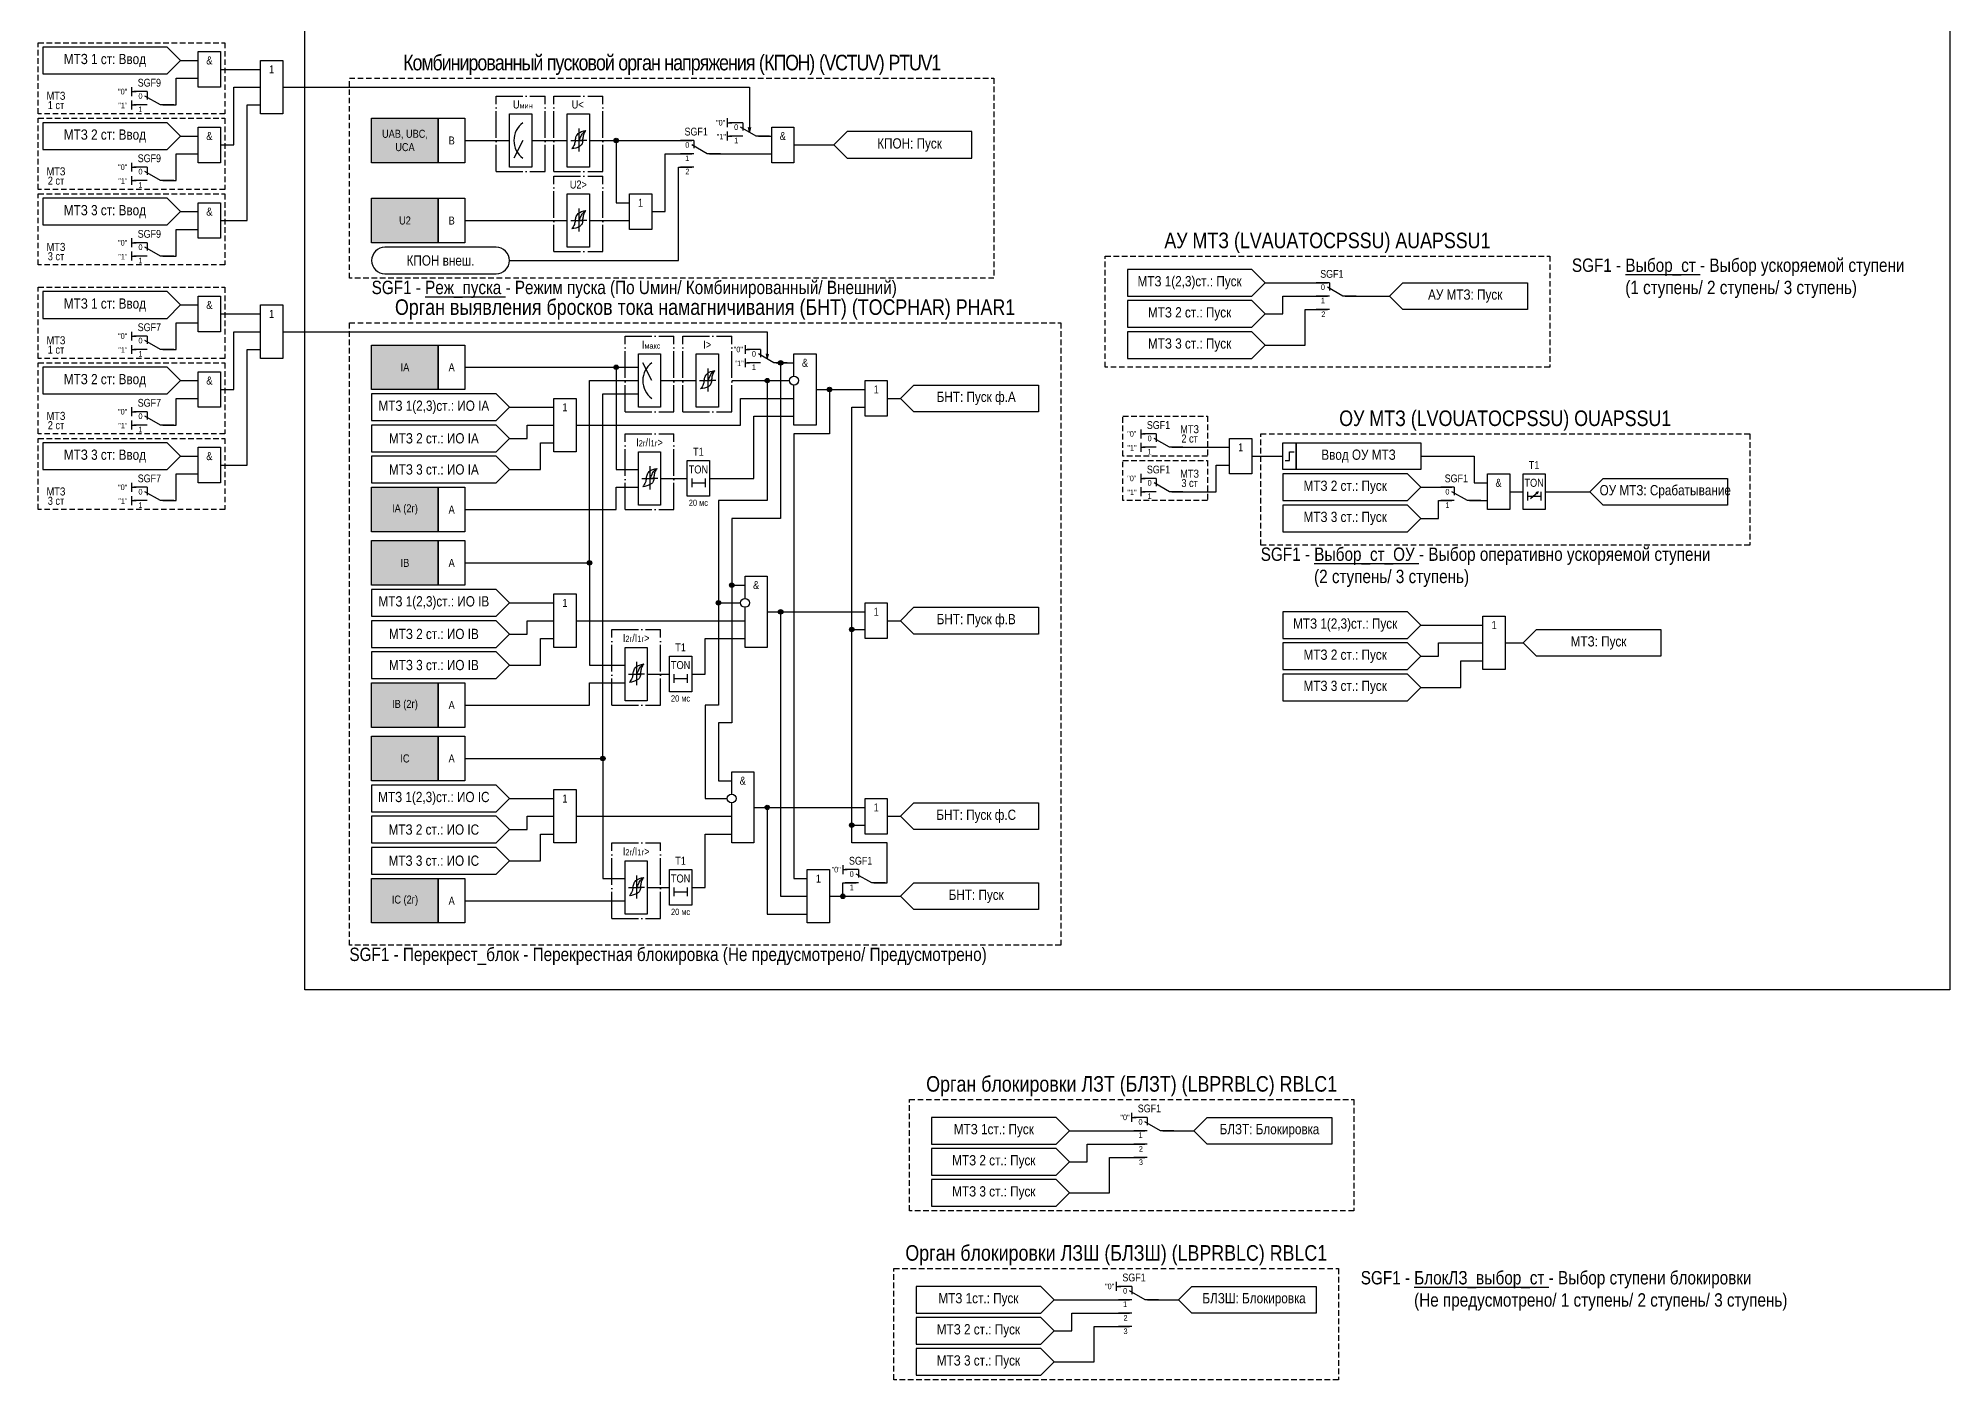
# Model space of a CAD drawing. Header units: millimetres. Extents: x -60 to 2976, y -423 to 657.
# Drawn here: x -60 to 370, y -87.7 to 214 of the extents above; entities that cross this region are included whole.
import ezdxf
from ezdxf.enums import TextEntityAlignment as Align

# ---------------------------------------------------------------- set-up
doc = ezdxf.new("R2010")
doc.units = ezdxf.units.MM
doc.linetypes.add('ACAD_ISO04W100', pattern=[30, 24, -3, 0, -3])
doc.linetypes.add('штриховая2', pattern=[0.375, 0.25, -0.125])
doc.layers.add('TEXT', color=7, linetype='Continuous', lineweight=25)
doc.layers.add('Основная', color=7, linetype='Continuous')
doc.styles.add('1.8_Gost_RD', font='ARIALN.TTF', dxfattribs={"height": 1.8})
doc.styles.add('2.5_Gost_RD', font='ARIALN.TTF', dxfattribs={"height": 2.5})
doc.styles.add('3.5_Gost_RD', font='ARIALN.TTF', dxfattribs={"height": 3.5})
doc.styles.add('Вывод', font='ARIALN.TTF', dxfattribs={"height": 2.5})
doc.styles.add('Компонент', font='ARIALN.TTF', dxfattribs={"height": 3.5})

# ---------------------------------------------------------------- blocks, each defined once
blk = doc.blocks.new('*U32')
at = {"layer": 'Основная', "color": 0}
blk.add_line((0, 0), (7, 4), dxfattribs=at)
at = {"layer": 'Основная', "ltscale": 0.35}
blk.add_line((6, 6), (6, 2.5), dxfattribs=at)
blk = doc.blocks.new('*U47')
at = {"layer": 'Основная', "color": 0}
for p, q in [((-3, 6), (-9, 6)), ((-3, 0), (-9, 0)), ((9, 0), (3, 0))]:
    blk.add_line(p, q, dxfattribs=at)
at = {"layer": 'Основная', "ltscale": 0.25, "xscale": -1}
blk.add_blockref('*U32', (3, 0), dxfattribs=at)
at = {"layer": 'Основная'}
for tag, height, style, p in [('ОУ', 3.5, 'Компонент', (-2, 10)), ('В1', 2.5, 'Вывод', (-12.99, 6)), ('В2', 2.5, 'Вывод', (-6, 4)), ('В3', 2.5, 'Вывод', (-6, -2))]:
    blk.add_attdef(tag, text='', height=height, dxfattribs=dict(at, style=style)).set_placement(p, align=Align.MIDDLE_CENTER)
blk = doc.blocks.new('*U34')
at = {"layer": 'Основная', "color": 0}
for p, q in [((-3, 6), (-9, 6)), ((-3, 0), (-9, 0)), ((9, 0), (3, 0))]:
    blk.add_line(p, q, dxfattribs=at)
at = {"layer": 'Основная', "ltscale": 0.25, "xscale": -1}
blk.add_blockref('*U32', (3, 0), dxfattribs=at)
at = {"layer": 'Основная'}
for tag, height, style, p in [('ОУ', 3.5, 'Компонент', (-2, 10)), ('В1', 2.5, 'Вывод', (-14, 6)), ('В2', 2.5, 'Вывод', (-6, 4)), ('В3', 2.5, 'Вывод', (-6, -2))]:
    blk.add_attdef(tag, text='', height=height, dxfattribs=dict(at, style=style)).set_placement(p, align=Align.MIDDLE_CENTER)
blk = doc.blocks.new('*U23')
at = {"layer": 'Основная', "linetype": 'ACAD_ISO04W100', "ltscale": 0.25}
for p, q in [((0, 0), (11, 0)), ((0, -17), (0, 0)), ((11, -17), (11, 0)), ((0, -17), (11, -17))]:
    blk.add_line(p, q, dxfattribs=at)
at = {"layer": 'Основная', "style": 'Компонент'}
blk.add_attdef('ОУ', text='', height=3.5, dxfattribs=at).set_placement((11, 0), align=Align.MIDDLE_CENTER)
blk = doc.blocks.new('Точка')
at = {"ltscale": 100}
h = blk.add_hatch(color=256, dxfattribs=at)
h.dxf.hatch_style = 1
edge = h.paths.add_edge_path()
edge.add_arc((0, 0), 0.5, 0, 360)
blk.add_circle((0, 0), 0.5, dxfattribs=at)
blk = doc.blocks.new('*U43')
at = {"layer": 'Основная', "color": 0}
for p, q in [((-3, 6), (-9, 6)), ((-3, 0), (-9, 0)), ((9, 0), (3, 0))]:
    blk.add_line(p, q, dxfattribs=at)
at = {"layer": 'Основная', "ltscale": 0.25, "xscale": -1}
blk.add_blockref('*U32', (3, 0), dxfattribs=at)
at = {"layer": 'Основная'}
for tag, height, style, p in [('ОУ', 3.5, 'Компонент', (-2, 10)), ('В1', 2.5, 'Вывод', (-13, 6)), ('В2', 2.5, 'Вывод', (-6, 4)), ('В3', 2.5, 'Вывод', (-6, -2))]:
    blk.add_attdef(tag, text='', height=height, dxfattribs=dict(at, style=style)).set_placement(p, align=Align.MIDDLE_CENTER)
blk = doc.blocks.new('*U45')
at = {"layer": 'Основная', "linetype": 'ACAD_ISO04W100', "ltscale": 0.25}
for p, q in [((0, 0), (11, 0)), ((0, -17), (0, 0)), ((11, -17), (11, 0)), ((0, -17), (11, -17))]:
    blk.add_line(p, q, dxfattribs=at)
at = {"layer": 'Основная', "style": 'Компонент'}
blk.add_attdef('ОУ', text='', height=3.5, dxfattribs=at).set_placement((11, 0), align=Align.MIDDLE_CENTER)

msp = doc.modelspace()

# ---------------------------------------------------------------- hatches: boundary and pattern name
at = {"ltscale": 100, "true_color": 0xf7941d}
h = msp.add_hatch(color=30, dxfattribs=at)
h.dxf.hatch_style = 1
h.paths.add_polyline_path([(15, 196), (30, 196), (30, 186), (15, 186)])
h = msp.add_hatch(color=30, dxfattribs=at)
h.dxf.hatch_style = 1
h.paths.add_polyline_path([(15, 178), (30, 178), (30, 168), (15, 168)])
h = msp.add_hatch(color=30, dxfattribs=at)
h.dxf.hatch_style = 1
h.paths.add_polyline_path([(15, 145), (30, 145), (30, 135), (15, 135)])
h = msp.add_hatch(color=30, dxfattribs=at)
h.dxf.hatch_style = 1
h.paths.add_polyline_path([(15, 113), (30, 113), (30, 103), (15, 103)])
h = msp.add_hatch(color=30, dxfattribs=at)
h.dxf.hatch_style = 1
h.paths.add_polyline_path([(15, 101), (30, 101), (30, 91), (15, 91)])
h = msp.add_hatch(color=30, dxfattribs=at)
h.dxf.hatch_style = 1
h.paths.add_polyline_path([(15, 69), (30, 69), (30, 59), (15, 59)])
h = msp.add_hatch(color=30, dxfattribs=at)
h.dxf.hatch_style = 1
h.paths.add_polyline_path([(15, 57), (30, 57), (30, 47), (15, 47)])
h = msp.add_hatch(color=30, dxfattribs=at)
h.dxf.hatch_style = 1
h.paths.add_polyline_path([(15, 25), (30, 25), (30, 15), (15, 15)])

# ---------------------------------------------------------------- linework, layer by layer
at = {"color": 6, "ltscale": 100}
for p, q in [((-39, 203), (-39, 201)), ((-39, 202), (-38, 202)), ((-39, 200), (-39, 198)), ((-39, 199), (-38, 199)), ((-39, 186), (-39, 184)), ((-39, 185), (-38, 185)), ((-39, 183), (-39, 181)), ((-39, 182), (-38, 182)), ((-39, 169), (-39, 167)), ((-39, 168), (-38, 168)), ((-39, 166), (-39, 164)), ((-39, 165), (-38, 165)), ((-39, 148), (-39, 146)), ((-39, 147), (-38, 147)), ((-39, 145), (-39, 143)), ((-39, 144), (-38, 144)), ((-39, 131), (-39, 129)), ((-39, 130), (-38, 130)), ((-39, 128), (-39, 126)), ((-39, 127), (-38, 127)), ((188, 126), (188, 124)), ((188, 125), (189, 125)), ((188, 123), (188, 121)), ((188, 122), (189, 122)), ((-39, 114), (-39, 112)), ((-39, 113), (-38, 113)), ((188, 116), (188, 114)), ((188, 115), (189, 115)), ((188, 113), (188, 111)), ((188, 112), (189, 112)), ((-39, 111), (-39, 109)), ((-39, 110), (-38, 110))]:
    msp.add_line(p, q, dxfattribs=at)
for p, q in [((61.6, 193.72), (61.6, 188.52)), ((61.6, 175.72), (61.6, 170.52)), ((90.6, 139.72), (90.6, 134.52)), ((77.6, 117.72), (77.6, 112.52)), ((74.6, 73.72), (74.6, 68.52)), ((74.6, 25.72), (74.6, 20.52))]:
    msp.add_line(p, q)
at = {"ltscale": 100}
for p, q in [((95, 196), (95, 194)), ((95, 195), (96, 195)), ((95, 193), (95, 191)), ((95, 192), (96, 192)), ((87.5, 185), (84.5, 185)), ((230.4967, 153), (227.4967, 153)), ((99, 145), (99, 143)), ((99, 144), (100, 144)), ((99, 142), (99, 140)), ((78, 137), (76, 141)), ((99, 141), (100, 141)), ((91, 115), (91, 115)), ((87, 71), (87, 71)), ((120.9972, 28.0025), (120.9972, 26.0025)), ((120.9972, 27.0025), (121.9972, 27.0025)), ((87, 23), (87, 23)), ((185.9598, -27.7126), (185.9598, -29.7126)), ((185.9598, -28.7126), (186.9598, -28.7126)), ((189.4598, -34.7126), (186.4598, -34.7126)), ((189.4598, -37.7126), (186.4598, -37.7126)), ((182.4981, -65.733), (182.4981, -67.733)), ((182.4981, -66.733), (183.4981, -66.733)), ((185.9981, -72.733), (182.9981, -72.733)), ((185.9981, -75.733), (182.9981, -75.733))]:
    msp.add_line(p, q, dxfattribs=at)
at = {"color": 7, "ltscale": 100}
for p, q in [((49, 191), (47, 187)), ((59.7865, 191.0009), (61.6014, 191.0009)), ((60.8108, 191), (62.491, 191)), ((63.4163, 191.0028), (61.6014, 191.0009)), ((59.7865, 173.0009), (61.6014, 173.0009)), ((60.8108, 173), (62.491, 173)), ((63.4163, 173.0028), (61.6014, 173.0009)), ((88.7865, 137.0009), (90.6014, 137.0009)), ((89.8108, 137), (91.491, 137)), ((92.4163, 137.0028), (90.6014, 137.0009)), ((75.7865, 115.0009), (77.6014, 115.0009)), ((76.8108, 115), (78.491, 115)), ((79.4163, 115.0028), (77.6014, 115.0009)), ((275.7027, 110.463), (277.3736, 111.9489)), ((277.3736, 111.9489), (276.8516, 111.7261)), ((277.3736, 111.9489), (277.1068, 111.4826)), ((72.7865, 71.0009), (74.6014, 71.0009)), ((73.8108, 71), (75.491, 71)), ((76.4163, 71.0028), (74.6014, 71.0009)), ((72.7865, 23.0009), (74.6014, 23.0009)), ((73.8108, 23), (75.491, 23)), ((76.4163, 23.0028), (74.6014, 23.0009))]:
    msp.add_line(p, q, dxfattribs=at)
at = {"color": 3, "ltscale": 100}
msp.add_lwpolyline([(0, 645), (370, 645), (370, 0), (0, 0)], close=True, dxfattribs=at)
msp.add_lwpolyline([(0, 645), (370, 645), (370, 0), (0, 0)], close=True, dxfattribs=at)
at = {"color": 6, "linetype": 'штриховая2', "ltscale": 5}
for points in [[(-60, 213), (-18, 213), (-18, 197), (-60, 197)], [(-60, 196), (-18, 196), (-18, 180), (-60, 180)], [(-60, 179), (-18, 179), (-18, 163), (-60, 163)], [(-60, 158), (-18, 158), (-18, 142), (-60, 142)], [(-60, 141), (-18, 141), (-18, 125), (-60, 125)], [(184, 129), (203, 129), (203, 120), (184, 120)], [(-60, 124), (-18, 124), (-18, 108), (-60, 108)], [(184, 119), (203, 119), (203, 110), (184, 110)]]:
    msp.add_lwpolyline(points, close=True, dxfattribs=at)
at = {"color": 6, "ltscale": 100}
for points in [[(-28, 209), (-31, 212), (-59, 212), (-59, 206), (-31, 206), (-28, 209)], [(-28, 209), (-24, 209)], [(-19, 207), (-10, 207)], [(-32, 199), (-29, 199), (-29, 205), (-24, 205)], [(-19, 190), (-16, 190), (-16, 203), (-10, 203)], [(-5, 203), (100, 203), (100, 192.8571)], [(-19, 173), (-13, 173), (-13, 199), (-10, 199)], [(-28, 192), (-31, 195), (-59, 195), (-59, 189), (-31, 189), (-28, 192)], [(99.7241, 194), (100, 192.8571), (100.2759, 194)], [(-28, 192), (-24, 192)], [(-32, 182), (-29, 182), (-29, 188), (-24, 188)], [(-28, 175), (-31, 178), (-59, 178), (-59, 172), (-31, 172), (-28, 175)], [(-28, 175), (-24, 175)], [(-32, 165), (-29, 165), (-29, 171), (-24, 171)], [(-28, 154), (-31, 157), (-59, 157), (-59, 151), (-31, 151), (-28, 154)], [(-28, 154), (-24, 154)], [(-19, 152), (-10, 152)], [(-32, 144), (-29, 144), (-29, 150), (-24, 150)], [(-19, 135), (-16, 135), (-16, 148), (-10, 148)], [(-5, 148), (104, 148), (104, 141.8571)], [(-19, 118), (-13, 118), (-13, 144), (-10, 144)], [(103.7241, 143), (104, 141.8571), (104.2759, 143)], [(-28, 137), (-31, 140), (-59, 140), (-59, 134), (-31, 134), (-28, 137)], [(-28, 137), (-24, 137)], [(-32, 127), (-29, 127), (-29, 133), (-24, 133)], [(-28, 120), (-31, 123), (-59, 123), (-59, 117), (-31, 117), (-28, 120)], [(195, 122), (208, 122)], [(-28, 120), (-24, 120)], [(195, 112), (205, 112), (205, 118), (208, 118)], [(213, 120), (220, 120)], [(-32, 110), (-29, 110), (-29, 116), (-24, 116)]]:
    msp.add_lwpolyline(points, dxfattribs=at)
for points in [[(-24, 211), (-19, 211), (-19, 203), (-24, 203)], [(-10, 209), (-5, 209), (-5, 197), (-10, 197)], [(-24, 194), (-19, 194), (-19, 186), (-24, 186)], [(-24, 177), (-19, 177), (-19, 169), (-24, 169)], [(-24, 156), (-19, 156), (-19, 148), (-24, 148)], [(-10, 154), (-5, 154), (-5, 142), (-10, 142)], [(-24, 139), (-19, 139), (-19, 131), (-24, 131)], [(-24, 122), (-19, 122), (-19, 114), (-24, 114)], [(208, 124), (213, 124), (213, 116), (208, 116)]]:
    msp.add_lwpolyline(points, close=True, dxfattribs=at)
at = {"linetype": 'штриховая2', "ltscale": 5}
for points in [[(10, 205), (155, 205), (155, 160), (10, 160)], [(180, 165), (280, 165), (280, 140), (180, 140)], [(10, 150), (170, 150), (170, 10), (10, 10)], [(215, 125), (325, 125), (325, 100), (215, 100)], [(135.9626, -24.7151), (235.9626, -24.7151), (235.9626, -49.7151), (135.9626, -49.7151)], [(132.5009, -62.7355), (232.5009, -62.7355), (232.5009, -87.7355), (132.5009, -87.7355)]]:
    msp.add_lwpolyline(points, close=True, dxfattribs=at)
at = {"ltscale": 100}
for points in [[(15, 196), (30, 196), (30, 186), (15, 186)], [(30, 196), (36, 196), (36, 186), (30, 186)], [(46, 197), (51, 197), (51, 185), (46, 185)], [(59, 197), (64, 197), (64, 185), (59, 185)], [(105, 194), (110, 194), (110, 186), (105, 186)], [(122, 193), (119, 190), (122, 187), (150, 187), (150, 193)], [(15, 178), (30, 178), (30, 168), (15, 168)], [(30, 178), (36, 178), (36, 168), (30, 168)], [(59, 179), (64, 179), (64, 167), (59, 167)], [(73, 179), (78, 179), (78, 171), (73, 171)], [(275, 159), (275, 153), (247, 153), (244, 156), (247, 159)], [(15, 145), (30, 145), (30, 135), (15, 135)], [(30, 145), (36, 145), (36, 135), (30, 135)], [(75, 143), (80, 143), (80, 131), (75, 131)], [(88, 143), (93, 143), (93, 131), (88, 131)], [(126, 137), (131, 137), (131, 129), (126, 129)], [(165, 136), (165, 130), (137, 130), (134, 133), (137, 136)], [(56, 133), (61, 133), (61, 121), (56, 121)], [(75, 121), (80, 121), (80, 109), (75, 109)], [(220, 123), (223, 123), (223, 117), (220, 117)], [(223, 123), (251, 123), (251, 117), (223, 117)], [(86, 119), (91, 119), (91, 111), (86, 111)], [(15, 113), (30, 113), (30, 103), (15, 103)], [(30, 113), (36, 113), (36, 103), (30, 103)], [(266, 116), (271, 116), (271, 108), (266, 108)], [(274, 116), (279, 116), (279, 108), (274, 108)], [(320, 115), (320, 109), (292, 109), (289, 112), (292, 115)], [(15, 101), (30, 101), (30, 91), (15, 91)], [(30, 101), (36, 101), (36, 91), (30, 91)], [(56, 89), (61, 89), (61, 77), (56, 77)], [(126, 87), (131, 87), (131, 79), (126, 79)], [(165, 86), (165, 80), (137, 80), (134, 83), (137, 86)], [(265, 84), (270, 84), (270, 72), (265, 72)], [(305, 81), (305, 75), (277, 75), (274, 78), (277, 81)], [(72, 77), (77, 77), (77, 65), (72, 65)], [(82, 75), (87, 75), (87, 67), (82, 67)], [(15, 69), (30, 69), (30, 59), (15, 59)], [(30, 69), (36, 69), (36, 59), (30, 59)], [(15, 57), (30, 57), (30, 47), (15, 47)], [(30, 57), (36, 57), (36, 47), (30, 47)], [(56, 45), (61, 45), (61, 33), (56, 33)], [(126, 43), (131, 43), (131, 35), (126, 35)], [(165, 42), (165, 36), (137, 36), (134, 39), (137, 42)], [(72, 29), (77, 29), (77, 17), (72, 17)], [(82, 27), (87, 27), (87, 19), (82, 19)], [(113, 27), (118, 27), (118, 15), (113, 15)], [(15, 25), (30, 25), (30, 15), (15, 15)], [(30, 25), (36, 25), (36, 15), (30, 15)], [(165, 24), (165, 18), (137, 18), (134, 21), (137, 24)], [(230.9598, -28.7126), (230.9598, -34.7126), (202.9598, -34.7126), (199.9598, -31.7126), (202.9598, -28.7126)], [(227.4981, -66.733), (227.4981, -72.733), (199.4981, -72.733), (196.4981, -69.733), (199.4981, -66.733)]]:
    msp.add_lwpolyline(points, close=True, dxfattribs=at)
for points in [[(36, 191), (46, 191)], [(51, 191), (59, 191)], [(64, 191), (70, 191), (70, 177), (73, 177)], [(64, 191), (87, 191)], [(102, 192), (105, 192)], [(110, 190), (119, 190)], [(46, 164), (84, 164), (84, 185), (87, 185)], [(78, 175), (81, 175), (81, 188), (87, 188)], [(91, 188), (105, 188)], [(36, 173), (59, 173)], [(64, 173), (73, 173)], [(216, 159), (213, 162), (185, 162), (185, 156), (213, 156), (216, 159)], [(216, 152), (213, 155), (185, 155), (185, 149), (213, 149), (216, 152)], [(216, 159), (230, 159)], [(216, 152), (220, 152), (220, 156), (230, 156)], [(234, 156), (244, 156)], [(216, 145), (225, 145), (225, 153), (230, 153)], [(216, 145), (213, 148), (185, 148), (185, 142), (213, 142), (216, 145)], [(110, 138), (110, 143), (115, 143), (115, 127), (110, 127), (110, 136)], [(36, 140), (75, 140)], [(36, 140), (70, 140), (70, 117), (75, 117)], [(106, 141), (107, 141), (107, 106), (96, 106), (96, 60), (93, 60), (93, 47), (96, 47)], [(106, 141), (107, 141), (107, 106), (96, 106), (96, 91), (99, 91)], [(106, 141), (109, 141), (109, 141), (110, 141)], [(46, 131), (43, 134), (15, 134), (15, 128), (43, 128), (46, 131)], [(36, 96), (64, 96), (64, 137), (75, 137)], [(36, 52), (67, 52), (67, 134), (75, 134)], [(80, 137), (88, 137)], [(96, 137), (104, 137), (104, 110), (93, 110), (93, 64), (90, 64), (90, 43), (95, 43)], [(96, 137), (104, 137), (104, 110), (93, 110), (93, 87), (98, 87)], [(96, 137), (109, 137)], [(115, 135), (118, 135), (118, 125), (110, 125), (110, 25), (113, 25)], [(115, 135), (126, 135)], [(46, 131), (56, 131)], [(61, 127), (98, 127), (98, 133), (110, 133)], [(91, 115), (101, 115), (101, 129), (110, 129)], [(128, 24), (131, 24), (131, 33), (123, 33), (123, 131), (126, 131)], [(131, 133), (134, 133)], [(46, 124), (43, 127), (15, 127), (15, 121), (43, 121), (46, 124)], [(46, 124), (50, 124), (50, 127), (56, 127)], [(46, 117), (53, 117), (53, 123), (56, 123)], [(46, 117), (43, 120), (15, 120), (15, 114), (43, 114), (46, 117)], [(251, 120), (263, 120), (263, 114), (266, 114)], [(36, 108), (70, 108), (70, 113), (75, 113)], [(80, 115), (86, 115)], [(87, 115), (87, 113)], [(87, 114), (90, 114)], [(90, 115), (90, 113)], [(251, 113), (248, 116), (220, 116), (220, 110), (248, 110), (251, 113)], [(251, 113), (258, 113)], [(271, 112), (274, 112)], [(275, 112), (275, 110)], [(278, 112), (278, 110)], [(279, 112), (289, 112)], [(251, 106), (248, 109), (220, 109), (220, 103), (248, 103), (251, 106)], [(251, 106), (255, 106), (255, 110), (258, 110)], [(262, 110), (266, 110)], [(275, 111), (278, 111)], [(36, 96), (64, 96), (64, 73), (72, 73)], [(99, 88), (99, 93), (104, 93), (104, 77), (99, 77), (99, 86)], [(46, 87), (43, 90), (15, 90), (15, 84), (43, 84), (46, 87)], [(46, 87), (56, 87)], [(46, 80), (43, 83), (15, 83), (15, 77), (43, 77), (46, 80)], [(46, 80), (50, 80), (50, 83), (56, 83)], [(61, 83), (99, 83)], [(104, 85), (126, 85)], [(104, 85), (107, 85), (107, 21), (113, 21)], [(131, 83), (134, 83)], [(251, 82), (248, 85), (220, 85), (220, 79), (248, 79), (251, 82)], [(251, 82), (265, 82)], [(46, 73), (53, 73), (53, 79), (56, 79)], [(87, 71), (90, 71), (90, 79), (99, 79)], [(128, 24), (131, 24), (131, 33), (123, 33), (123, 81), (126, 81)], [(251, 75), (248, 78), (220, 78), (220, 72), (248, 72), (251, 75)], [(251, 75), (255, 75), (255, 78), (265, 78)], [(270, 78), (274, 78)], [(46, 73), (43, 76), (15, 76), (15, 70), (43, 70), (46, 73)], [(251, 68), (260, 68), (260, 74), (265, 74)], [(36, 64), (64, 64), (64, 69), (72, 69)], [(77, 71), (82, 71)], [(83, 71), (83, 69)], [(83, 70), (86, 70)], [(86, 71), (86, 69)], [(251, 68), (248, 71), (220, 71), (220, 65), (248, 65), (251, 68)], [(36, 52), (67, 52), (67, 25), (72, 25)], [(96, 44), (96, 49), (101, 49), (101, 33), (96, 33), (96, 42)], [(46, 43), (43, 46), (15, 46), (15, 40), (43, 40), (46, 43)], [(46, 43), (56, 43)], [(46, 36), (43, 39), (15, 39), (15, 33), (43, 33), (46, 36)], [(46, 36), (50, 36), (50, 39), (56, 39)], [(61, 39), (96, 39)], [(101, 41), (126, 41)], [(101, 41), (104, 41), (104, 17), (113, 17)], [(131, 39), (134, 39)], [(46, 29), (53, 29), (53, 35), (56, 35)], [(87, 23), (90, 23), (90, 35), (96, 35)], [(128, 24), (131, 24), (131, 33), (123, 33), (123, 37), (126, 37)], [(46, 29), (43, 32), (15, 32), (15, 26), (43, 26), (46, 29)], [(77, 23), (82, 23)], [(83, 23), (83, 21)], [(83, 22), (86, 22)], [(86, 23), (86, 21)], [(118, 21), (121, 21), (121, 24), (124, 24)], [(36, 20), (72, 20)], [(118, 21), (134, 21)], [(171.9626, -31.7151), (168.9626, -28.7151), (140.9626, -28.7151), (140.9626, -34.7151), (168.9626, -34.7151), (171.9626, -31.7151)], [(171.9626, -31.7151), (188.9626, -31.7151)], [(192.9626, -31.7151), (199.9626, -31.7151)], [(171.9626, -38.7151), (168.9626, -35.7151), (140.9626, -35.7151), (140.9626, -41.7151), (168.9626, -41.7151), (171.9626, -38.7151)], [(171.9626, -38.7151), (175.9626, -38.7151), (175.9626, -34.7151), (188.9626, -34.7151)], [(171.9626, -45.7151), (180.9626, -45.7151), (180.9626, -37.7151), (188.9626, -37.7151)], [(171.9626, -45.7151), (168.9626, -42.7151), (140.9626, -42.7151), (140.9626, -48.7151), (168.9626, -48.7151), (171.9626, -45.7151)], [(168.5009, -69.7355), (165.5009, -66.7355), (137.5009, -66.7355), (137.5009, -72.7355), (165.5009, -72.7355), (168.5009, -69.7355)], [(168.5009, -69.7355), (185.5009, -69.7355)], [(168.5009, -76.7355), (172.5009, -76.7355), (172.5009, -72.7355), (185.5009, -72.7355)], [(189.5009, -69.7355), (196.5009, -69.7355)], [(168.5009, -76.7355), (165.5009, -73.7355), (137.5009, -73.7355), (137.5009, -79.7355), (165.5009, -79.7355), (168.5009, -76.7355)], [(168.5009, -83.7355), (177.5009, -83.7355), (177.5009, -75.7355), (185.5009, -75.7355)], [(168.5009, -83.7355), (165.5009, -80.7355), (137.5009, -80.7355), (137.5009, -86.7355), (165.5009, -86.7355), (168.5009, -83.7355)]]:
    msp.add_lwpolyline(points, dxfattribs=at)
msp.add_lwpolyline([(18, 161), (43, 161, 1), (43, 167), (18, 167, 1)], format="xyb", close=True, dxfattribs=at)
at = {"lineweight": 30, "ltscale": 100}
msp.add_lwpolyline([(220.5, 119), (221.5, 119), (221.5, 121), (222.5, 121)], dxfattribs=at)
at = {"ltscale": 100}
for centre in [(110, 137), (99, 87), (96, 43)]:
    msp.add_circle(centre, 1, dxfattribs=at)
at = {"color": 7, "ltscale": 100}
for centre in [(52, 191), (81, 137)]:
    msp.add_arc(centre, 5, 126.869898, 233.130102, dxfattribs=at)
for points in [[(60.8, 190.92), (60.6, 190.1319), (60, 189.12)], [(62.4795, 190.92), (62.2473, 190.1319), (61.7586, 189.6696), (60, 189.12)], [(60.8, 190.92), (60.9527, 191.7081), (61.4415, 192.5439), (63.2, 193.257)], [(61.6014, 191.0009), (62, 191.72), (62.4669, 192.5973), (63.2, 193.257)], [(62.4795, 190.92), (62.6, 191.7081), (62.8118, 192.5439), (63.2, 193.257)], [(60.8, 172.92), (60.6, 172.1319), (60, 171.12)], [(62.4795, 172.92), (62.2473, 172.1319), (61.7586, 171.6696), (60, 171.12)], [(60.8, 172.92), (60.9527, 173.7081), (61.4415, 174.5439), (63.2, 175.257)], [(61.6014, 173.0009), (62, 173.72), (62.4669, 174.5973), (63.2, 175.257)], [(62.4795, 172.92), (62.6, 173.7081), (62.8118, 174.5439), (63.2, 175.257)], [(89.8, 136.92), (89.9527, 137.7081), (90.4415, 138.5439), (92.2, 139.257)], [(90.6014, 137.0009), (91, 137.72), (91.4669, 138.5973), (92.2, 139.257)], [(91.4795, 136.92), (91.6, 137.7081), (91.8118, 138.5439), (92.2, 139.257)], [(89.8, 136.92), (89.6, 136.1319), (89, 135.12)], [(91.4795, 136.92), (91.2473, 136.1319), (90.7586, 135.6696), (89, 135.12)], [(76.8, 114.92), (76.9527, 115.7081), (77.4415, 116.5439), (79.2, 117.257)], [(77.6014, 115.0009), (78, 115.72), (78.4669, 116.5973), (79.2, 117.257)], [(78.4795, 114.92), (78.6, 115.7081), (78.8118, 116.5439), (79.2, 117.257)], [(76.8, 114.92), (76.6, 114.1319), (76, 113.12)], [(78.4795, 114.92), (78.2473, 114.1319), (77.7586, 113.6696), (76, 113.12)], [(73.8, 70.92), (73.9527, 71.7081), (74.4415, 72.5439), (76.2, 73.257)], [(74.6014, 71.0009), (75, 71.72), (75.4669, 72.5973), (76.2, 73.257)], [(75.4795, 70.92), (75.6, 71.7081), (75.8118, 72.5439), (76.2, 73.257)], [(73.8, 70.92), (73.6, 70.1319), (73, 69.12)], [(75.4795, 70.92), (75.2473, 70.1319), (74.7586, 69.6696), (73, 69.12)], [(73.8, 22.92), (73.6, 22.1319), (73, 21.12)], [(75.4795, 22.92), (75.2473, 22.1319), (74.7586, 21.6696), (73, 21.12)], [(73.8, 22.92), (73.9527, 23.7081), (74.4415, 24.5439), (76.2, 25.257)], [(74.6014, 23.0009), (75, 23.72), (75.4669, 24.5973), (76.2, 25.257)], [(75.4795, 22.92), (75.6, 23.7081), (75.8118, 24.5439), (76.2, 25.257)]]:
    msp.add_spline(points, degree=3)
at = {"layer": 'Основная', "color": 0}
msp.add_line((251, 106), (251, 106), dxfattribs=at)

# ---------------------------------------------------------------- block references
at = {"color": 3, "ltscale": 100}
msp.add_blockref('Точка', (70, 191), dxfattribs=at)
at = {"ltscale": 100}
for p in [(70, 140), (107, 141), (104, 137), (118, 135), (64, 96), (96, 91), (93, 87), (107, 85), (123, 81), (67, 52), (104, 41), (123, 37), (121, 21)]:
    msp.add_blockref('Точка', p, dxfattribs=at)
at = {"layer": 'Основная', "color": 6, "ltscale": 0.25, "xscale": 0.5, "yscale": 0.5, "zscale": 0.5}
for p, values in [((-34, 199), {'ОУ': 'SGF9', 'В1': '"0"', 'В2': '0', 'В3': '1'}), ((-34, 182), {'ОУ': 'SGF9', 'В1': '"0"', 'В2': '0', 'В3': '1'}), ((-34, 165), {'ОУ': 'SGF9', 'В1': '"0"', 'В2': '0', 'В3': '1'}), ((-34, 144), {'ОУ': 'SGF7', 'В1': '"0"', 'В2': '0', 'В3': '1'}), ((-34, 127), {'ОУ': 'SGF7', 'В1': '"0"', 'В2': '0', 'В3': '1'}), ((193, 122), {'ОУ': 'SGF1', 'В1': '"0"', 'В2': '0', 'В3': '1'}), ((193, 112), {'ОУ': 'SGF1', 'В1': '"0"', 'В2': '0', 'В3': '1'}), ((-34, 110), {'ОУ': 'SGF7', 'В1': '"0"', 'В2': '0', 'В3': '1'})]:
    msp.add_blockref('*U34', p, dxfattribs=at).add_auto_attribs(values)
at = {"layer": 'Основная', "ltscale": 0.25}
for name, p in [('*U23', (43, 201)), ('*U45', (56, 201)), ('*U23', (56, 183)), ('*U23', (72, 147)), ('*U23', (85, 147)), ('*U23', (72, 125)), ('*U23', (69, 81)), ('*U23', (69, 33))]:
    msp.add_blockref(name, p, dxfattribs=at)
ref = msp.add_blockref('*U34', (89, 188), dxfattribs=dict(at, xscale=0.5, yscale=0.5, zscale=0.5))
ref.add_attrib('ОУ', 'SGF1', dxfattribs={"height": 1.75, "style": 'Компонент'}).set_placement((88, 193), align=Align.MIDDLE_CENTER)
ref.add_attrib('В2', '0', dxfattribs={"height": 1.25, "style": 'Вывод'}).set_placement((86, 190), align=Align.MIDDLE_CENTER)
ref.add_attrib('В3', '1', dxfattribs={"height": 1.25, "style": 'Вывод'}).set_placement((86, 187), align=Align.MIDDLE_CENTER)
ref = msp.add_blockref('*U43', (100, 192), dxfattribs=dict(at, xscale=0.5, yscale=0.5, zscale=0.5))
ref.add_attrib('В1', '"0"', dxfattribs={"height": 1.25, "style": 'Вывод'}).set_placement((93.5, 195), align=Align.MIDDLE_CENTER)
ref.add_attrib('В2', '0', dxfattribs={"height": 1.25, "style": 'Вывод'}).set_placement((97, 194), align=Align.MIDDLE_CENTER)
ref.add_attrib('В3', '1', dxfattribs={"height": 1.25, "style": 'Вывод'}).set_placement((97, 191), align=Align.MIDDLE_CENTER)
ref = msp.add_blockref('*U34', (232, 156), dxfattribs=dict(at, xscale=0.5, yscale=0.5, zscale=0.5))
ref.add_attrib('ОУ', 'SGF1', dxfattribs={"height": 1.75, "style": 'Компонент'}).set_placement((231, 161), align=Align.MIDDLE_CENTER)
ref.add_attrib('В2', '0', dxfattribs={"height": 1.25, "style": 'Вывод'}).set_placement((229, 158), align=Align.MIDDLE_CENTER)
ref.add_attrib('В3', '1', dxfattribs={"height": 1.25, "style": 'Вывод'}).set_placement((229, 155), align=Align.MIDDLE_CENTER)
ref = msp.add_blockref('*U43', (104, 141), dxfattribs=dict(at, xscale=0.5, yscale=0.5, zscale=0.5))
ref.add_attrib('В1', '"0"', dxfattribs={"height": 1.25, "style": 'Вывод'}).set_placement((97.5, 144), align=Align.MIDDLE_CENTER)
ref.add_attrib('В2', '0', dxfattribs={"height": 1.25, "style": 'Вывод'}).set_placement((101, 143), align=Align.MIDDLE_CENTER)
ref.add_attrib('В3', '1', dxfattribs={"height": 1.25, "style": 'Вывод'}).set_placement((101, 140), align=Align.MIDDLE_CENTER)
ref = msp.add_blockref('*U34', (260, 110), dxfattribs=dict(at, xscale=0.5, yscale=0.5, zscale=0.5))
ref.add_attrib('ОУ', 'SGF1', dxfattribs={"height": 1.75, "style": 'Компонент'}).set_placement((259, 115), align=Align.MIDDLE_CENTER)
ref.add_attrib('В2', '0', dxfattribs={"height": 1.25, "style": 'Вывод'}).set_placement((257, 112), align=Align.MIDDLE_CENTER)
ref.add_attrib('В3', '1', dxfattribs={"height": 1.25, "style": 'Вывод'}).set_placement((257, 109), align=Align.MIDDLE_CENTER)
at = {"layer": 'Основная', "ltscale": 0.25, "xscale": 0.5, "yscale": 0.5, "zscale": 0.5}
for p in [(125.9972, 24.0025), (190.9598, -31.7126), (187.4981, -69.733)]:
    msp.add_blockref('*U47', p, dxfattribs=at).add_auto_attribs({'ОУ': 'SGF1', 'В1': '"0"', 'В2': '0', 'В3': '1'})

# ---------------------------------------------------------------- texts
at = {"color": 6, "ltscale": 100}
for s, insert, char_height, width, attachment_point, style in [('&', (-21.5, 209), 1.8, 5, 5, '2.5_Gost_RD'), ('1', (-7.5, 207), 1.8, 5, 5, '2.5_Gost_RD'), ('"1"', (-42, 199.4962), 1.25, 2, 1, '3.5_Gost_RD'), ('&', (-21.5, 192), 1.8, 5, 5, '2.5_Gost_RD'), ('"1"', (-42, 182.4962), 1.25, 2, 1, '3.5_Gost_RD'), ('&', (-21.5, 175), 1.8, 5, 5, '2.5_Gost_RD'), ('"1"', (-42, 165.4962), 1.25, 2, 1, '3.5_Gost_RD'), ('&', (-21.5, 154), 1.8, 5, 5, '2.5_Gost_RD'), ('1', (-7.5, 152), 1.8, 5, 5, '2.5_Gost_RD'), ('"1"', (-42, 144.4962), 1.25, 2, 1, '3.5_Gost_RD'), ('&', (-21.5, 137), 1.8, 5, 5, '2.5_Gost_RD'), ('"1"', (-42, 127.4962), 1.25, 2, 1, '3.5_Gost_RD'), ('&', (-21.5, 120), 1.8, 5, 5, '2.5_Gost_RD'), ('"1"', (185, 122.4962), 1.25, 2, 1, '3.5_Gost_RD'), ('1', (210.5, 122), 1.8, 5, 5, '2.5_Gost_RD'), ('"1"', (185, 112.4962), 1.25, 2, 1, '3.5_Gost_RD'), ('"1"', (-42, 110.4962), 1.25, 2, 1, '3.5_Gost_RD')]:
    msp.add_mtext(s, dxfattribs=dict(at, insert=insert, char_height=char_height, width=width, attachment_point=attachment_point, style=style))
at = {"color": 30, "ltscale": 100, "attachment_point": 5}
for s, insert, char_height, width, style in [('{\\T0.9;Комбинированный пусковой орган напряжения (КПОН) (VCTUV) \\C6;PTUV1}', (82.5, 208), 3.5, 145, '3.5_Gost_RD'), ('\\pxsm0.7;МТЗ \\P1 ст', (-56, 200), 1.8, 8, '2.5_Gost_RD'), ('\\pxsm0.7;МТЗ \\P2 ст', (-56, 183), 1.8, 8, '2.5_Gost_RD'), ('\\pxsm0.7;МТЗ \\P3 ст', (-56, 166), 1.8, 8, '2.5_Gost_RD'), ('\\pxt31;АУ МТЗ (LVAUATOCPSSU) {\\C6;AUAPSSU1}', (230, 168), 3.5, 100, '3.5_Gost_RD'), ('\\pxql;SGF1 - {\\LВыбор_ст} - Выбор ускоряемой ступени \\P^I(1 ступень/ 2 ступень/ 3 ступень)', (330, 160), 3, 90, '3.5_Gost_RD'), ('\\pxql;SGF1 - {\\LРеж_пуска} - Режим пуска (По Uмин/ Комбинированный/ Внешний)', (85, 157.5), 3, 140, '3.5_Gost_RD'), ('Орган выявления бросков тока намагничивания (БНТ) (TOCPHAR) {\\C6;PHAR1}', (90, 153), 3.5, 160, '3.5_Gost_RD'), ('\\pxsm0.7;МТЗ \\P1 ст', (-56, 145), 1.8, 8, '2.5_Gost_RD'), ('\\pxsm0.7;МТЗ \\P2 ст', (-56, 128), 1.8, 8, '2.5_Gost_RD'), ('\\pxt31;ОУ МТЗ (LVОUATOCPSSU) {\\C6;ОUAPSSU1}', (270, 128), 3.5, 110, '3.5_Gost_RD'), ('\\pxsm0.7;МТЗ\\P2 ст', (199, 125), 1.8, 8, '2.5_Gost_RD'), ('\\pxsm0.7;МТЗ\\P3 ст', (199, 115), 1.8, 8, '2.5_Gost_RD'), ('\\pxsm0.7;МТЗ \\P3 ст', (-56, 111), 1.8, 8, '2.5_Gost_RD'), ('\\pxql;SGF1 - {\\LВыбор_ст_ОУ} - Выбор оперативно ускоряемой ступени \\P^I(2 ступень/ 3 ступень)', (273.5, 95), 3, 117, '3.5_Gost_RD'), ('\\pxql;SGF1 - Перекрест_блок - Перекрестная блокировка^I(Не предусмотрено/ Предусмотрено)', (90, 7.5), 3, 160, '3.5_Gost_RD'), ('Орган блокировки ЛЗТ (БЛЗТ) (LBPRBLC) {\\C6;RBLC1}', (185.9626, -21.7151), 3.5, 100, '3.5_Gost_RD'), ('Орган блокировки ЛЗШ (БЛЗШ) (LBPRBLC) {\\C6;RBLC1}', (182.5009, -59.7355), 3.5, 100, '3.5_Gost_RD'), ('\\pxql;SGF1 - {\\LБлокЛЗ_выбор_ст} - Выбор ступени блокировки \\P^I(Не предусмотрено/ 1 ступень/ 2 ступень/ 3 ступень)', (287.5009, -67.7355), 3, 100, '3.5_Gost_RD')]:
    msp.add_mtext(s, dxfattribs=dict(at, insert=insert, char_height=char_height, width=width, style=style))
at = {"color": 7, "ltscale": 100, "char_height": 1.8, "attachment_point": 1, "style": '1.8_Gost_RD'}
for s, insert, width in [('\\pxi1.5477;U{\\H0.66667x;мин}', (44, 200), 11), ('U<', (60, 200), 4), ('\\pxqc;U2>', (56, 182), 11), ('\\pxi1.5477;I{\\H0.66667x;макс}', (73, 146), 11), ('\\pxqc;I{\\H1x;>}', (85, 146), 11), ('\\pxqc;I{\\H0.77778x;2\\H1x;г\\H1.28571x;/I\\H0.77778x;1г\\H1.28571x;>}', (72, 124), 11), ('\\pxqc;I{\\H0.77778x;2\\H1x;г\\H1.28571x;/I\\H0.77778x;1г\\H1.28571x;>}', (69, 80), 11), ('\\pxqc;I{\\H0.77778x;2\\H1x;г\\H1.28571x;/I\\H0.77778x;1г\\H1.28571x;>}', (69, 32), 11)]:
    msp.add_mtext(s, dxfattribs=dict(at, insert=insert, width=width))
at = {"ltscale": 100}
for s, insert, char_height, width, attachment_point, style in [('UAB, UBC, ^JUCA ', (22.5, 191), 1.8, 15, 5, '1.8_Gost_RD'), ('В ', (33, 191), 1.8, 6, 5, '1.8_Gost_RD'), ('"1"', (92.6282, 192.4962), 1.25, 2, 1, '3.5_Gost_RD'), ('&', (107.5, 192), 1.8, 5, 5, '2.5_Gost_RD'), ('\\pxsm0.7;КПОН: Пуск', (136, 190), 2.3, 28, 5, '2.5_Gost_RD'), ('2', (85.5907, 184.6607), 1.25, 2, 1, '3.5_Gost_RD'), ('1', (75.5, 177), 1.8, 5, 5, '2.5_Gost_RD'), ('U2', (22.5, 173), 1.8, 15, 5, '1.8_Gost_RD'), ('В ', (33, 173), 1.8, 6, 5, '1.8_Gost_RD'), ('\\pxsm0.7;КПОН внеш.', (30.5, 164), 2.3, 31.000006, 5, '2.5_Gost_RD'), ('\\pxsm0.7;АУ МТЗ: Пуск', (261, 156), 2.3, 28, 5, '2.5_Gost_RD'), ('2', (228.629, 152.5326), 1.25, 2, 1, '3.5_Gost_RD'), ('&', (112.5, 141), 1.8, 5, 5, '2.5_Gost_RD'), ('IA', (22.5, 140), 1.8, 15, 5, '1.8_Gost_RD'), ('А ', (33, 140), 1.8, 6, 5, '1.8_Gost_RD'), ('"1"', (96.6326, 141.4962), 1.25, 2, 1, '3.5_Gost_RD'), ('1', (128.5, 135), 1.8, 5, 5, '2.5_Gost_RD'), ('БНТ: Пуск ф.А', (151, 133), 2.3, 28, 5, '2.5_Gost_RD'), ('1', (58.5, 131), 1.8, 5, 5, '2.5_Gost_RD'), ('T1', (88.5, 121), 1.8, 5, 5, '2.5_Gost_RD'), ('TON', (88.5, 117), 1.8, 5, 5, '2.5_Gost_RD'), ('T1', (276.5, 118), 1.8, 5, 5, '2.5_Gost_RD'), ('&', (268.5, 114), 1.8, 5, 5, '2.5_Gost_RD'), ('TON', (276.5, 114), 1.8, 5, 5, '2.5_Gost_RD'), ('\\pxsm0.7;ОУ МТЗ: Срабатывание', (306, 112), 2.3, 28, 5, '2.5_Gost_RD'), ('IA (2г)', (22.5, 108), 1.8, 15, 5, '1.8_Gost_RD'), ('А ', (33, 108), 1.8, 6, 5, '1.8_Gost_RD'), ('20 мс', (88.5, 109.5), 1.4, 5, 5, '2.5_Gost_RD'), ('IB', (22.5, 96), 1.8, 15, 5, '1.8_Gost_RD'), ('А ', (33, 96), 1.8, 6, 5, '1.8_Gost_RD'), ('&', (101.5, 91), 1.8, 5, 5, '2.5_Gost_RD'), ('1', (58.5, 87), 1.8, 5, 5, '2.5_Gost_RD'), ('1', (128.5, 85), 1.8, 5, 5, '2.5_Gost_RD'), ('БНТ: Пуск ф.В', (151, 83), 2.3, 28, 5, '2.5_Gost_RD'), ('1', (267.5, 82), 1.8, 5, 5, '2.5_Gost_RD'), ('T1', (84.5, 77), 1.8, 5, 5, '2.5_Gost_RD'), ('\\pxsm0.7;МТЗ: Пуск', (291, 78), 2.3, 28, 5, '2.5_Gost_RD'), ('TON', (84.5, 73), 1.8, 5, 5, '2.5_Gost_RD'), ('IB (2г)', (22.5, 64), 1.8, 15, 5, '1.8_Gost_RD'), ('А ', (33, 64), 1.8, 6, 5, '1.8_Gost_RD'), ('20 мс', (84.5, 65.5), 1.4, 5, 5, '2.5_Gost_RD'), ('IC', (22.5, 52), 1.8, 15, 5, '1.8_Gost_RD'), ('А ', (33, 52), 1.8, 6, 5, '1.8_Gost_RD'), ('&', (98.5, 47), 1.8, 5, 5, '2.5_Gost_RD'), ('1', (58.5, 43), 1.8, 5, 5, '2.5_Gost_RD'), ('1', (128.5, 41), 1.8, 5, 5, '2.5_Gost_RD'), ('БНТ: Пуск ф.С', (151, 39), 2.3, 28, 5, '2.5_Gost_RD'), ('TON', (84.5, 25), 1.8, 5, 5, '2.5_Gost_RD'), ('T1', (84.5, 29), 1.8, 5, 5, '2.5_Gost_RD'), ('1', (115.5, 25), 1.8, 5, 5, '2.5_Gost_RD'), ('БНТ: Пуск', (151, 21), 2.3, 28, 5, '2.5_Gost_RD'), ('IC (2г)', (22.5, 20), 1.8, 15, 5, '1.8_Gost_RD'), ('А ', (33, 20), 1.8, 6, 5, '1.8_Gost_RD'), ('20 мс', (84.5, 17.5), 1.4, 5, 5, '2.5_Gost_RD'), ('\\pxsm0.7;БЛЗТ: Блокировка', (216.9598, -31.7126), 2.3, 28, 5, '2.5_Gost_RD'), ('3', (187.5921, -38.18), 1.25, 2, 1, '3.5_Gost_RD'), ('2', (187.5921, -35.18), 1.25, 2, 1, '3.5_Gost_RD'), ('\\pxsm0.7;БЛЗШ: Блокировка', (213.4981, -69.733), 2.3, 28, 5, '2.5_Gost_RD'), ('3', (184.1304, -76.2004), 1.25, 2, 1, '3.5_Gost_RD'), ('2', (184.1304, -73.2004), 1.25, 2, 1, '3.5_Gost_RD')]:
    msp.add_mtext(s, dxfattribs=dict(at, insert=insert, char_height=char_height, width=width, attachment_point=attachment_point, style=style))
at = {"layer": 'TEXT', "ltscale": 100, "char_height": 2.3, "attachment_point": 5, "style": '2.5_Gost_RD'}
for s, insert, width in [('\\pxsm0.7;МТЗ 1 ст: Ввод', (-45, 209), 28), ('\\pxsm0.7;МТЗ 2 ст: Ввод', (-45, 192), 28), ('\\pxsm0.7;МТЗ 3 ст: Ввод', (-45, 175), 28), ('\\pxsm0.7;МТЗ 1(2,3)ст.: Пуск', (199, 159), 28.000006), ('\\pxsm0.7;МТЗ 1 ст: Ввод', (-45, 154), 28), ('\\pxsm0.7;МТЗ 2 ст.: Пуск', (199, 152), 28.000006), ('\\pxsm0.7;МТЗ 3 ст.: Пуск', (199, 145), 28.000006), ('\\pxsm0.7;МТЗ 2 ст: Ввод', (-45, 137), 28), ('\\pxsm0.7;МТЗ 1(2,3)ст.: ИО IА', (28.9972, 131.0025), 28.000006), ('\\pxsm0.7;МТЗ 2 ст.: ИО IА', (28.9972, 124.0025), 28.000006), ('\\pxsm0.7;МТЗ 3 ст: Ввод', (-45, 120), 28), ('\\pxsm0.7;Ввод ОУ МТЗ', (237, 120), 28), ('\\pxsm0.7;МТЗ 3 ст.: ИО IА', (28.9972, 117.0025), 28.000006), ('\\pxsm0.7;МТЗ 2 ст.: Пуск', (234, 113), 28.000006), ('\\pxsm0.7;МТЗ 3 ст.: Пуск', (234, 106), 28.000006), ('\\pxsm0.7;МТЗ 1(2,3)ст.: ИО IB', (28.9972, 87.0025), 28.000006), ('\\pxsm0.7;МТЗ 1(2,3)ст.: Пуск', (234, 82), 28.000006), ('\\pxsm0.7;МТЗ 2 ст.: ИО IB', (28.9972, 80.0025), 28.000006), ('\\pxsm0.7;МТЗ 3 ст.: ИО IB', (28.9972, 73.0025), 28.000006), ('\\pxsm0.7;МТЗ 2 ст.: Пуск', (234, 75), 28.000006), ('\\pxsm0.7;МТЗ 3 ст.: Пуск', (234, 68), 28.000006), ('\\pxsm0.7;МТЗ 1(2,3)ст.: ИО IC', (28.9972, 43.0025), 28.000006), ('\\pxsm0.7;МТЗ 2 ст.: ИО IC', (28.9972, 36.0025), 28.000006), ('\\pxsm0.7;МТЗ 3 ст.: ИО IC', (28.9972, 29.0025), 28.000006), ('МТЗ 1ст.: Пуск', (154.9598, -31.7126), 28.000006), ('МТЗ 2 ст.: Пуск', (154.9598, -38.7126), 28.000006), ('МТЗ 3 ст.: Пуск', (154.9598, -45.7126), 28.000006), ('МТЗ 1ст.: Пуск', (151.4981, -69.733), 28.000006), ('МТЗ 2 ст.: Пуск', (151.4981, -76.733), 28.000006), ('МТЗ 3 ст.: Пуск', (151.4981, -83.733), 28.000006)]:
    msp.add_mtext(s, dxfattribs=dict(at, insert=insert, width=width))

doc.saveas('drawing.dxf')
